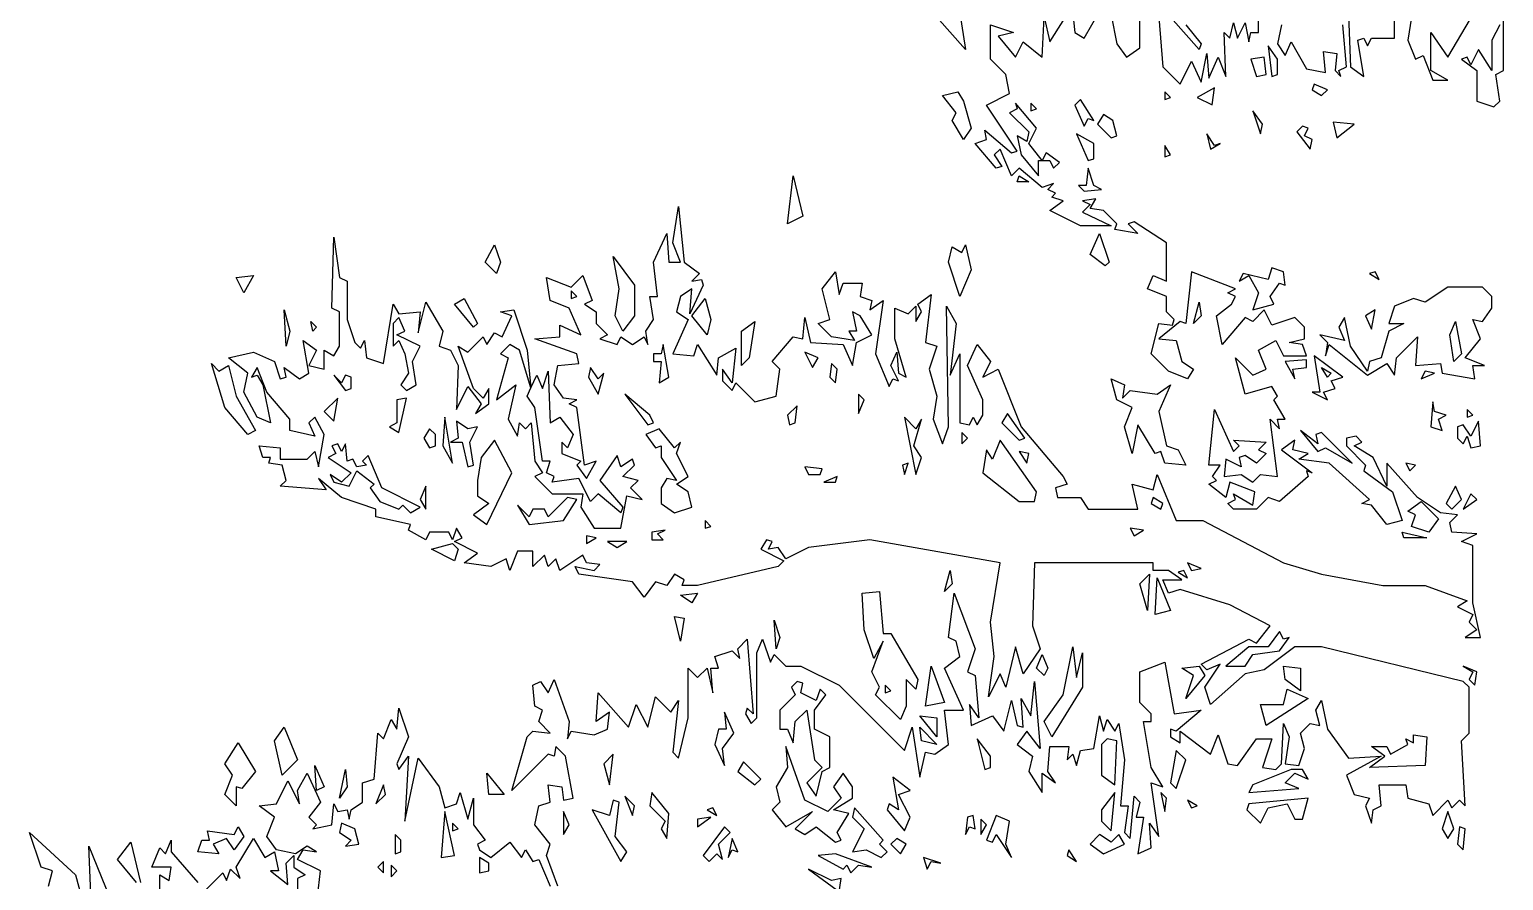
# Model space of a CAD drawing. Header units: millimetres. Extents: x -1861 to 1853, y -2 to 9002.
# Drawn here: x -1742 to -47, y 4687 to 5666 of the extents above; entities that cross this region are included whole.
import ezdxf

# ---------------------------------------------------------------- set-up
doc = ezdxf.new("R2010")
doc.units = ezdxf.units.MM
doc.layers.add('ALMOND-DRAW-PROFILE', color=7, linetype='Continuous', lineweight=25)

msp = doc.modelspace()

# ---------------------------------------------------------------- linework, layer by layer
at = {"layer": 'ALMOND-DRAW-PROFILE'}
for points in [[(-50.9, 5671.2), (-59.8, 5653.6), (-59.8, 5618.4), (-75.2, 5642.6), (-84, 5625), (-88.4, 5633.8), (-95, 5631.6), (-77.4, 5618.4), (-77.4, 5583.2), (-57.6, 5576.6), (-50.9, 5583.2), (-55.4, 5614), (-46.5, 5618.4), (-46.5, 5768.1)], [(-546.3, 5726.3), (-539.7, 5662.4), (-528.7, 5655.8), (-511.1, 5686.6)], [(-1134.1, 4680.5), (-1147.3, 4715.8), (-1142.9, 4729), (-1160.5, 4751), (-1156.1, 4773), (-1142.9, 4777.4), (-1145.1, 4797.2), (-1129.7, 4795), (-1127.5, 4779.6), (-1116.5, 4781.8), (-1125.3, 4830.2), (-1136.3, 4841.2), (-1138.5, 4830.2), (-1145.1, 4832.4), (-1187, 4790.6), (-1169.3, 4852.3), (-1162.7, 4858.9), (-1142.9, 4856.7), (-1156.1, 4869.9), (-1151.7, 4883.1), (-1160.5, 4887.5), (-1162.7, 4911.7), (-1153.9, 4916.1), (-1145.1, 4902.9), (-1138.5, 4918.3), (-1120.9, 4869.9), (-1123.1, 4850), (-1118.7, 4858.9), (-1092.3, 4854.5), (-1076.9, 4861.1), (-1074.7, 4880.9), (-1090.1, 4869.9), (-1087.9, 4902.9), (-1052.7, 4863.3), (-1043.9, 4889.7), (-1030.6, 4863.3), (-1021.8, 4898.5), (-1004.2, 4880.9), (-995.4, 4894.1), (-1002, 4834.6), (-995.4, 4828), (-984.4, 4874.3), (-984.4, 4931.5), (-973.4, 4920.5), (-962.4, 4931.5), (-955.8, 4902.9), (-958, 4931.5), (-949.2, 4931.5), (-953.6, 4944.7), (-933.8, 4951.3), (-925, 4942.5), (-927.2, 4953.5), (-916.2, 4964.5), (-909.6, 4878.7), (-916.2, 4885.3), (-918.4, 4878.7), (-911.8, 4867.7), (-905.2, 4874.3), (-905.2, 4949.1), (-898.6, 4964.5), (-889.7, 4938.1), (-885.3, 4946.9), (-872.1, 4933.7), (-854.5, 4933.7), (-810.5, 4911.7), (-735.6, 4836.8), (-726.8, 4863.3), (-718, 4806), (-711.4, 4834.6), (-700.4, 4832.4), (-685, 4843.4), (-689.4, 4883.1), (-667.4, 4883.1), (-689.4, 4931.5), (-671.8, 4944.7), (-676.2, 4962.3), (-685, 4966.7), (-678.4, 5017.4), (-654.2, 4953.5), (-663, 4927.1), (-654.2, 4922.7), (-649.8, 4874.3), (-660.8, 4889.7), (-658.6, 4865.5), (-634.4, 4876.5), (-621.2, 4858.9), (-612.3, 4894.1), (-605.7, 4865.5), (-599.1, 4863.3), (-601.3, 4896.3), (-590.3, 4876.5), (-585.9, 4916.1), (-579.3, 4839), (-594.7, 4858.9), (-605.7, 4843.4), (-588.1, 4830.2), (-592.5, 4812.6), (-577.1, 4788.4), (-577.1, 4810.4), (-561.7, 4799.4), (-570.5, 4812.6), (-568.3, 4841.2), (-546.3, 4841.2), (-548.5, 4825.8), (-541.9, 4832.4), (-537.5, 4819.2), (-533.1, 4836.8), (-517.7, 4839), (-511.1, 4876.5), (-506.7, 4858.9), (-502.3, 4872.1), (-493.5, 4858.9), (-489.1, 4867.7), (-482.5, 4825.8), (-486.9, 4773), (-478.1, 4773), (-482.5, 4742.2), (-475.9, 4735.6), (-471.4, 4784), (-464.8, 4777.4), (-469.2, 4759.8), (-460.4, 4759.8), (-467, 4718), (-451.6, 4724.6), (-453.8, 4753.2), (-442.8, 4737.8), (-451.6, 4799.4), (-438.4, 4795), (-451.6, 4817), (-460.4, 4869.9), (-451.6, 4869.9), (-451.6, 4878.7), (-464.8, 4891.9), (-464.8, 4927.1), (-436.2, 4938.1), (-425.2, 4878.7), (-394.4, 4883.1), (-423, 4858.9), (-429.6, 4861.1), (-429.6, 4852.3), (-418.6, 4845.6), (-418.6, 4858.9), (-383.4, 4832.4), (-374.6, 4854.5), (-363.6, 4821.4), (-352.6, 4819.2), (-330.5, 4850), (-312.9, 4850), (-323.9, 4817), (-308.5, 4814.8), (-301.9, 4821.4), (-299.7, 4867.7), (-293.1, 4852.3), (-297.5, 4821.4), (-282.1, 4819.2), (-275.5, 4839), (-279.9, 4856.7), (-268.9, 4867.7), (-257.9, 4865.5), (-262.3, 4883.1), (-255.7, 4894.1), (-249.1, 4861.1), (-224.9, 4828), (-187.4, 4830.2), (-227.1, 4808.2), (-218.3, 4786.2), (-200.7, 4781.8), (-205.1, 4773), (-198.5, 4753.2), (-196.3, 4768.6), (-187.4, 4773), (-189.6, 4797.2), (-158.8, 4797.2), (-156.6, 4781.8), (-132.4, 4775.2), (-128, 4762), (-110.4, 4779.6), (-106, 4770.8), (-97.2, 4779.6), (-90.6, 4773), (-95, 4847.8), (-86.2, 4856.7), (-86.2, 4909.5), (-92.8, 4916.1), (-255.7, 4955.7), (-286.5, 4955.7), (-321.7, 4929.3), (-343.8, 4924.9), (-383.4, 4889.7), (-390, 4909.5), (-372.4, 4935.9), (-387.8, 4929.3), (-394.4, 4935.9), (-339.4, 4964.5), (-330.5, 4960.1), (-315.1, 4979.9), (-361.4, 5004.2), (-418.6, 5021.8), (-431.8, 5017.4), (-438.4, 5032.8), (-416.4, 5032.8), (-431.8, 5043.8), (-449.4, 5043.8), (-449.4, 5052.6), (-585.9, 5052.6), (-588.1, 4979.9), (-579.3, 4953.5), (-599.1, 4924.9), (-607.9, 4955.7), (-619, 4909.5), (-625.6, 4924.9), (-638.8, 4898.5), (-632.2, 4944.7), (-636.6, 4984.3), (-625.6, 5052.6), (-775.3, 5079), (-845.7, 5070.2), (-872.1, 5057), (-880.9, 5070.2), (-891.9, 5068), (-887.5, 5076.8), (-894.1, 5079), (-900.8, 5068), (-874.3, 5054.8), (-880.9, 5048.2), (-973.4, 5026.2), (-991, 5026.2), (-988.8, 5032.8), (-999.8, 5039.4), (-1008.6, 5026.2), (-1021.8, 5030.6), (-1035, 5013), (-1048.3, 5030.6), (-1109.9, 5039.4), (-1114.3, 5048.2), (-1092.3, 5043.8), (-1085.7, 5050.4), (-1101.1, 5052.6), (-1105.5, 5061.4), (-1131.9, 5043.8), (-1136.3, 5057), (-1145.1, 5048.2), (-1149.5, 5061.4), (-1162.7, 5048.2), (-1162.7, 5065.8), (-1180.4, 5065.8), (-1189.2, 5043.8), (-1193.6, 5057), (-1211.2, 5048.2), (-1242, 5052.6), (-1226.6, 5063.6), (-1253, 5076.8), (-1244.2, 5081.2), (-1250.8, 5092.2), (-1255.2, 5079), (-1259.6, 5087.8), (-1281.6, 5087.8), (-1286, 5079), (-1305.8, 5090), (-1303.6, 5096.6), (-1343.3, 5105.4), (-1343.3, 5114.2), (-1382.9, 5127.4), (-1409.3, 5149.5), (-1400.5, 5136.3), (-1453.3, 5140.7), (-1446.7, 5147.3), (-1451.1, 5164.9), (-1466.6, 5167.1), (-1464.4, 5173.7), (-1473.2, 5173.7), (-1477.6, 5186.9), (-1453.3, 5184.7), (-1453.3, 5171.5), (-1422.5, 5171.5), (-1413.7, 5180.3), (-1409.3, 5162.7), (-1402.7, 5200.1), (-1413.7, 5219.9), (-1420.3, 5213.3), (-1413.7, 5197.9), (-1442.3, 5204.5), (-1442.3, 5217.7), (-1468.8, 5248.5), (-1479.8, 5277.2), (-1486.4, 5266.1), (-1479.8, 5268.3), (-1473.2, 5257.3), (-1464.4, 5213.3), (-1479.8, 5219.9), (-1495.2, 5248.5), (-1490.8, 5270.5), (-1512.8, 5288.2), (-1484.2, 5294.8), (-1460, 5283.8), (-1453.3, 5263.9), (-1446.7, 5266.1), (-1448.9, 5277.2), (-1431.3, 5263.9), (-1420.3, 5270.5), (-1426.9, 5308), (-1411.5, 5297), (-1420.3, 5279.4), (-1402.7, 5275), (-1402.7, 5297), (-1391.7, 5290.4), (-1385.1, 5301.4), (-1385.1, 5341), (-1393.9, 5345.4), (-1391.7, 5426.9), (-1385.1, 5380.6), (-1376.3, 5376.2), (-1376.3, 5332.2), (-1367.5, 5305.8), (-1360.9, 5299.2), (-1356.5, 5308), (-1354.3, 5288.2), (-1334.5, 5281.6), (-1323.5, 5349.8), (-1316.8, 5338.8), (-1292.6, 5341), (-1294.8, 5316.8), (-1286, 5352), (-1266.2, 5319), (-1270.6, 5301.4), (-1257.4, 5297), (-1248.6, 5279.4), (-1250.8, 5228.7), (-1237.6, 5255.1), (-1222.2, 5235.3), (-1228.8, 5224.3), (-1213.4, 5235.3), (-1213.4, 5252.9), (-1220, 5241.9), (-1231, 5252.9), (-1248.6, 5301.4), (-1237.6, 5294.8), (-1220, 5312.4), (-1215.6, 5303.6), (-1206.8, 5316.8), (-1198, 5312.4), (-1187, 5336.6), (-1200.2, 5341), (-1184.8, 5343.2), (-1169.3, 5297), (-1165, 5253.7), (-1158.3, 5268.3), (-1151.7, 5252.9), (-1145.1, 5272.7), (-1142.9, 5213.3), (-1131.9, 5219.9), (-1116.5, 5200.1), (-1123.1, 5184.7), (-1129.7, 5191.3), (-1129.7, 5178.1), (-1107.7, 5169.3), (-1112.1, 5164.9), (-1101.1, 5149.5), (-1090.1, 5169.3), (-1103.3, 5164.9), (-1112.1, 5230.9), (-1120.9, 5235.3), (-1112.1, 5239.7), (-1127.5, 5241.9), (-1138.5, 5257.3), (-1134.1, 5279.4), (-1109.9, 5281.6), (-1112.1, 5292.6), (-1160.5, 5310.2), (-1131.9, 5312.4), (-1131.9, 5325.6), (-1107.7, 5314.6), (-1120.9, 5345.4), (-1142.9, 5354.2), (-1147.3, 5380.6), (-1118.7, 5369.6), (-1105.5, 5382.8), (-1094.5, 5354.2), (-1103.3, 5349.8), (-1090.1, 5341), (-1090.1, 5327.8), (-1076.9, 5314.6), (-1085.7, 5310.2), (-1065.9, 5303.6), (-1061.5, 5312.4), (-1048.3, 5303.6), (-1035, 5312.4), (-1030.6, 5303.6), (-1032.8, 5319), (-1024, 5332.2), (-1028.4, 5358.6), (-1019.6, 5358.6), (-1024, 5398.2), (-1008.6, 5431.3), (-1006.4, 5398.2), (-993.2, 5398.2), (-1002, 5420.3), (-995.4, 5462.1), (-988.8, 5398.2), (-971.2, 5385), (-980, 5376.2), (-969, 5378.4), (-966.8, 5371.8), (-982.2, 5338.8), (-980, 5367.4), (-993.2, 5358.6), (-997.6, 5341), (-984.4, 5332.2), (-1002, 5292.6), (-977.8, 5290.4), (-973.4, 5303.6), (-951.4, 5268.3), (-949.2, 5288.2), (-929.4, 5299.2), (-933.8, 5259.5), (-944.8, 5275), (-944.8, 5261.7), (-933.8, 5250.7), (-929.4, 5259.5), (-907.4, 5237.5), (-883.1, 5244.1), (-878.7, 5275), (-887.5, 5283.8), (-863.3, 5312.4), (-852.3, 5310.2), (-850.1, 5334.4), (-843.5, 5305.8), (-806.1, 5303.6), (-795.1, 5279.4), (-790.7, 5305.8), (-773.1, 5314.6), (-786.3, 5336.6), (-795.1, 5341), (-790.7, 5319), (-799.5, 5319), (-792.9, 5308), (-819.3, 5312.4), (-834.7, 5327.8), (-821.5, 5332.2), (-830.3, 5367.4), (-814.9, 5387.2), (-810.5, 5360.8), (-806.1, 5374), (-784.1, 5374), (-786.3, 5358.6), (-773.1, 5354.2), (-775.3, 5343.2), (-759.9, 5354.2), (-768.7, 5292.6), (-753.2, 5255.1), (-748.8, 5263.9), (-742.2, 5261.7), (-751, 5279.4), (-744.4, 5294.8), (-742.2, 5270.5), (-733.4, 5266.1), (-746.6, 5310.2), (-746.6, 5345.4), (-731.2, 5338.8), (-722.4, 5347.6), (-722.4, 5330), (-715.8, 5341), (-720.2, 5349.8), (-704.8, 5360.8), (-711.4, 5305.8), (-698.2, 5301.4), (-707, 5275), (-698.2, 5244.1), (-702.6, 5217.7), (-691.6, 5189.1), (-685, 5208.9), (-687.2, 5347.6), (-676.2, 5327.8), (-682.8, 5268.3), (-671.8, 5292.6), (-671.8, 5213.3), (-660.8, 5211.1), (-656.4, 5219.9), (-652, 5211.1), (-645.4, 5222.1), (-645.4, 5239.7), (-663, 5279.4), (-652, 5303.6), (-636.6, 5283.8), (-645.4, 5266.1), (-627.8, 5275), (-601.3, 5208.9), (-552.9, 5151.7), (-548.5, 5142.9), (-561.7, 5138.5), (-559.5, 5127.4), (-533.1, 5127.4), (-524.3, 5114.2), (-467, 5114.2), (-473.6, 5142.9), (-449.4, 5136.3), (-445, 5153.9), (-423, 5101), (-392.2, 5101), (-299.7, 5052.6), (-255.7, 5039.4), (-185.2, 5026.2), (-136.8, 5026.2), (-88.4, 5008.6), (-99.4, 5002), (-81.8, 4993.2), (-86.2, 4984.3), (-77.4, 4975.5), (-90.6, 4966.7), (-73, 4966.7), (-81.8, 5006.4), (-81.8, 5072.4), (-95, 5076.8), (-77.4, 5085.6), (-106, 5087.8), (-108.2, 5098.8), (-99.4, 5107.6), (-119.2, 5109.8), (-145.6, 5127.4), (-180.8, 5167.1), (-180.8, 5140.7), (-196.3, 5173.7), (-218.3, 5186.9), (-209.5, 5191.3), (-216.1, 5197.9), (-227.1, 5195.7), (-227.1, 5186.9), (-205.1, 5164.9), (-207.3, 5158.3), (-174.2, 5134.1), (-163.2, 5101), (-180.8, 5096.6), (-198.5, 5118.6), (-209.5, 5120.8), (-200.7, 5125.2), (-246.9, 5167.1), (-282.1, 5171.5), (-271.1, 5178.1), (-288.7, 5182.5), (-286.5, 5193.5), (-301.9, 5182.5), (-266.7, 5156.1), (-273.3, 5158.3), (-271.1, 5151.7), (-304.1, 5123), (-317.3, 5127.4), (-330.5, 5114.2), (-357, 5114.2), (-363.6, 5120.8), (-354.8, 5125.2), (-357, 5131.8), (-335, 5118.6), (-332.7, 5134.1), (-361.4, 5145.1), (-365.8, 5127.4), (-385.6, 5142.9), (-376.8, 5147.3), (-381.2, 5151.7), (-372.4, 5164.9), (-385.6, 5164.9), (-379, 5228.7), (-357, 5180.3), (-350.4, 5186.9), (-357, 5193.5), (-319.5, 5191.3), (-328.3, 5182.5), (-319.5, 5178.1), (-330.5, 5167.1), (-343.8, 5175.9), (-350.4, 5173.7), (-348.2, 5162.7), (-365.8, 5171.5), (-368, 5151.7), (-348.2, 5153.9), (-335, 5145.1), (-326.1, 5153.9), (-306.3, 5151.7), (-315.1, 5217.7), (-304.1, 5206.7), (-306.3, 5217.7), (-297.5, 5217.7), (-310.7, 5239.7), (-306.3, 5244.1), (-312.9, 5255.1), (-343.8, 5246.3), (-354.8, 5288.2), (-335, 5268.3), (-319.5, 5275), (-328.3, 5297), (-308.5, 5308), (-299.7, 5290.4), (-273.3, 5290.4), (-277.7, 5303.6), (-293.1, 5305.8), (-275.5, 5310.2), (-275.5, 5323.4), (-286.5, 5334.4), (-312.9, 5325.6), (-321.7, 5343.2), (-335, 5330), (-343.8, 5334.4), (-370.2, 5303.6), (-376.8, 5336.6), (-359.2, 5349.8), (-354.8, 5358.6), (-363.6, 5363), (-354.8, 5367.4), (-405.4, 5387.2), (-412, 5327.8), (-418.6, 5330), (-442.8, 5310.2), (-423, 5308), (-416.4, 5283.8), (-403.2, 5275), (-409.8, 5263.9), (-431.8, 5272.7), (-451.6, 5292.6), (-442.8, 5327.8), (-427.4, 5325.6), (-425.2, 5332.2), (-434, 5341), (-434, 5358.6), (-456, 5367.4), (-449.4, 5382.8), (-434, 5376.2), (-434, 5420.3), (-471.4, 5444.5), (-478.1, 5442.3), (-467, 5431.3), (-493.5, 5435.7), (-491.3, 5442.3), (-506.7, 5457.7), (-522.1, 5459.9), (-515.5, 5470.9), (-530.9, 5468.7), (-522.1, 5464.3), (-530.9, 5455.5), (-497.9, 5440.1), (-533.1, 5440.1), (-568.3, 5457.7), (-552.9, 5468.7), (-566.1, 5473.1), (-561.7, 5477.5), (-570.5, 5481.9), (-563.9, 5488.5), (-577.1, 5484.1), (-603.5, 5506.1), (-612.3, 5497.3), (-625.6, 5528.1), (-632.2, 5521.5), (-623.4, 5508.3), (-630, 5506.1), (-654.2, 5534.7), (-641, 5539.1), (-643.2, 5550.1), (-612.3, 5523.7), (-605.7, 5525.9), (-641, 5578.8), (-614.5, 5592), (-619, 5614), (-636.6, 5631.6), (-636.6, 5671.2), (-610.1, 5662.4), (-627.8, 5658), (-607.9, 5633.8), (-599.1, 5651.4), (-577.1, 5633.8), (-574.9, 5680), (-568.3, 5651.4), (-552.9, 5675.6)], [(-671.8, 5684.4), (-665.2, 5642.6), (-698.2, 5680)], [(-497.9, 5682.2), (-491.3, 5649.2), (-480.3, 5633.8), (-464.8, 5644.8), (-464.8, 5675.6)], [(-442.8, 5680), (-438.4, 5622.8), (-418.6, 5603), (-405.4, 5629.4), (-394.4, 5605.2), (-387.8, 5638.2), (-385.6, 5609.6), (-374.6, 5633.8), (-365.8, 5611.8), (-368, 5662.4), (-361.4, 5655.8), (-357, 5673.4), (-352.6, 5655.8), (-343.8, 5673.4), (-339.4, 5651.4), (-337.2, 5662.4), (-328.3, 5662.4), (-328.3, 5684.4)], [(-412, 5671.2), (-394.4, 5649.2), (-396.6, 5642.6), (-429.6, 5680)], [(-224.9, 5682.2), (-222.7, 5622.8), (-207.3, 5611.8), (-213.9, 5653.6), (-207.3, 5655.8), (-202.9, 5647), (-198.5, 5655.8), (-172, 5655.8), (-172, 5695.5)], [(-152.2, 5680), (-156.6, 5653.6), (-147.8, 5631.6), (-139, 5636), (-128, 5607.4), (-110.4, 5607.4), (-130.2, 5618.4), (-130.2, 5662.4), (-110.4, 5633.8), (-79.6, 5686.6)], [(-301.9, 5671.2), (-306.3, 5649.2), (-297.5, 5636), (-290.9, 5651.4), (-273.3, 5620.6), (-251.3, 5616.2), (-253.5, 5640.4), (-238.1, 5638.2), (-240.3, 5618.4), (-233.7, 5611.8), (-235.9, 5618.4), (-227.1, 5622.8), (-231.5, 5671.2)], [(-1411.5, 4658.5), (-1407.1, 4698.1), (-1433.5, 4711.4), (-1426.9, 4722.4), (-1411.5, 4720.2), (-1422.5, 4726.8), (-1435.7, 4718), (-1457.7, 4722.4), (-1468.8, 4737.8), (-1460, 4759.8), (-1477.6, 4773), (-1457.7, 4775.2), (-1444.5, 4801.6), (-1431.3, 4775.2), (-1433.5, 4790.6), (-1422.5, 4810.4), (-1407.1, 4777.4), (-1420.3, 4759.8), (-1411.5, 4751), (-1415.9, 4746.6), (-1393.9, 4751), (-1391.7, 4775.2), (-1387.3, 4766.4), (-1376.3, 4768.6), (-1374.1, 4757.6), (-1371.9, 4768.6), (-1358.7, 4777.4), (-1358.7, 4799.4), (-1345.5, 4803.8), (-1341.1, 4856.7), (-1334.5, 4850), (-1325.7, 4872.1), (-1319.1, 4861.1), (-1316.8, 4885.3), (-1305.8, 4852.3), (-1319.1, 4821.4), (-1316.8, 4814.8), (-1305.8, 4830.2), (-1310.2, 4755.4), (-1294.8, 4828), (-1270.6, 4795), (-1264, 4770.8), (-1250.8, 4775.2), (-1246.4, 4788.4), (-1237.6, 4757.6), (-1231, 4781.8), (-1231, 4751), (-1217.8, 4733.4), (-1226.6, 4729), (-1224.4, 4722.4), (-1211.2, 4713.6), (-1189.2, 4731.2), (-1175.9, 4713.6), (-1171.5, 4722.4), (-1162.7, 4709.1), (-1156.1, 4711.4), (-1142.9, 4680.5)], [(-1719.7, 4680.5), (-1715.3, 4698.1), (-1728.5, 4702.5), (-1741.8, 4742.2), (-1688.9, 4693.7), (-1682.3, 4669.5)], [(-1618.5, 4684.9), (-1640.5, 4711.4), (-1625.1, 4731.2), (-1614.1, 4684.9)], [(-1592, 4676.1), (-1592, 4693.7), (-1581, 4687.1), (-1578.8, 4702.5), (-1600.9, 4702.5), (-1592, 4724.6), (-1585.4, 4718), (-1578.8, 4733.4), (-1578.8, 4720.2), (-1548, 4684.9)], [(-1539.2, 4676.1), (-1519.4, 4695.9), (-1515, 4687.1), (-1510.6, 4700.3), (-1499.6, 4689.3), (-1504, 4702.5), (-1484.2, 4735.6), (-1471, 4713.6), (-1460, 4720.2), (-1455.5, 4698.1), (-1464.4, 4698.1), (-1444.5, 4682.7), (-1446.7, 4706.9), (-1437.9, 4715.8), (-1437.9, 4702.5), (-1424.7, 4693.7), (-1433.5, 4689.3), (-1433.5, 4671.7)], [(-1671.3, 4671.7), (-1673.5, 4726.8), (-1649.3, 4667.3)]]:
    msp.add_lwpolyline(points, dxfattribs=at)
for points in [[(-312.9, 5611.8), (-306.3, 5614), (-306.3, 5631.6), (-317.3, 5647)], [(-330.5, 5611.8), (-319.5, 5614), (-321.7, 5633.8), (-337.2, 5631.6)], [(-667.4, 5539.1), (-680.6, 5561.2), (-676.2, 5570), (-691.6, 5589.8), (-674, 5594.2), (-667.4, 5583.2), (-658.6, 5552.3)], [(-436.2, 5585.4), (-429.6, 5587.6), (-436.2, 5594.2)], [(-381.8, 5579.1), (-379, 5598.6), (-398.8, 5587.6)], [(-255.7, 5589.8), (-249.1, 5596.4), (-264.5, 5603), (-266.7, 5596.4)], [(-581.5, 5497.3), (-581.5, 5514.9), (-577.1, 5514.9), (-592.5, 5534.7), (-583.7, 5552.3), (-607.9, 5581), (-605.7, 5574.4), (-614.5, 5570), (-592.5, 5547.9), (-594.7, 5536.9), (-605.7, 5543.5), (-601.3, 5521.5)], [(-590.3, 5572.2), (-583.7, 5574.4), (-590.3, 5581)], [(-528.7, 5554.5), (-524.3, 5563.4), (-517.7, 5561.2), (-533.1, 5585.4), (-539.7, 5578.8)], [(-497.9, 5541.3), (-491.3, 5543.5), (-495.7, 5561.2), (-506.7, 5567.8), (-513.3, 5556.8)], [(-326.1, 5545.7), (-323.9, 5556.8), (-335, 5572.2)], [(-524.3, 5514.9), (-517.7, 5517.1), (-517.7, 5534.7), (-537.5, 5545.7)], [(-383.4, 5528.1), (-372.4, 5534.7), (-379, 5532.5), (-387.8, 5545.7)], [(-268.9, 5528.1), (-266.7, 5539.1), (-275.5, 5543.5), (-271.1, 5552.3), (-277.7, 5554.5), (-284.3, 5547.9)], [(-238.1, 5541.3), (-218.3, 5556.8), (-242.5, 5559)], [(-436.2, 5519.3), (-429.6, 5521.5), (-436.2, 5532.5)], [(-577.1, 5514.9), (-568.3, 5514.9), (-563.9, 5506.1), (-557.3, 5512.7), (-572.7, 5523.7)], [(-869.9, 5442.3), (-863.3, 5497.3), (-852.3, 5451.1)], [(-605.7, 5490.7), (-603.5, 5497.3), (-592.5, 5490.7)], [(-528.7, 5479.7), (-508.9, 5481.9), (-517.7, 5486.3), (-524.3, 5506.1), (-526.5, 5486.3), (-535.3, 5486.3)], [(-504.5, 5393.8), (-522.1, 5407), (-511.1, 5431.3), (-500.1, 5398.2)], [(-1204.6, 5385), (-1217.8, 5398.2), (-1206.8, 5418.1), (-1200.2, 5398.2)], [(-671.8, 5358.6), (-685, 5398.2), (-680.6, 5415.9), (-669.6, 5409.2), (-665.2, 5418.1), (-658.6, 5389.4)], [(-1059.3, 5319), (-1068.1, 5336.6), (-1063.7, 5367.4), (-1070.3, 5404.8), (-1046.1, 5371.8), (-1046.1, 5336.6)], [(-335, 5343.2), (-310.7, 5349.8), (-315.1, 5358.6), (-304.1, 5374), (-297.5, 5371.8), (-299.7, 5387.2), (-312.9, 5391.6), (-317.3, 5378.4), (-346, 5385), (-350.4, 5376.2), (-339.4, 5382.8), (-328.3, 5363)], [(-1495.2, 5363), (-1504, 5380.6), (-1484.2, 5382.8)], [(-189.6, 5378.4), (-194.1, 5387.2), (-200.7, 5385)], [(-1118.7, 5356.4), (-1112.1, 5358.6), (-1118.7, 5365.2)], [(-117, 5270.5), (-79.6, 5263.9), (-81.8, 5279.4), (-68.6, 5279.4), (-90.6, 5288.2), (-73, 5310.2), (-81.8, 5332.2), (-70.8, 5330), (-59.8, 5345.4), (-59.8, 5358.6), (-70.8, 5369.6), (-110.4, 5369.6), (-136.8, 5352), (-150, 5356.4), (-172, 5347.6), (-178.6, 5327.8), (-161, 5327.8), (-178.6, 5319), (-187.4, 5288.2), (-200.7, 5283.8), (-202.9, 5272.7), (-222.7, 5301.4), (-229.3, 5334.4), (-235.9, 5323.4), (-229.3, 5308), (-257.9, 5314.6), (-249.1, 5305.8), (-251.3, 5290.4), (-246.9, 5303.6), (-202.9, 5268.3), (-180.8, 5281.6), (-172, 5268.3), (-169.8, 5288.2), (-145.6, 5312.4), (-147.8, 5279.4), (-119.2, 5281.6)], [(-1446.7, 5301.4), (-1448.9, 5343.2), (-1442.3, 5319)], [(-1231, 5323.4), (-1253, 5349.8), (-1242, 5356.4), (-1226.6, 5327.8)], [(-962.4, 5314.6), (-980, 5336.6), (-964.6, 5356.4), (-958, 5332.2)], [(-403.2, 5327.8), (-396.6, 5352), (-394.4, 5336.6)], [(-198.5, 5321.2), (-194.1, 5343.2), (-205.1, 5336.6)], [(-1415.9, 5319), (-1418.1, 5330), (-1411.5, 5323.4)], [(-1308, 5250.7), (-1297, 5257.3), (-1301.4, 5283.8), (-1292.6, 5301.4), (-1319.1, 5314.6), (-1310.2, 5319), (-1316.8, 5334.4), (-1323.5, 5327.8), (-1323.5, 5301.4), (-1316.8, 5308), (-1310.2, 5292.6), (-1305.8, 5270.5), (-1314.6, 5257.3)], [(-922.8, 5279.4), (-922.8, 5319), (-907.4, 5330), (-914, 5288.2)], [(-103.8, 5283.8), (-108.2, 5314.6), (-101.6, 5330), (-95, 5292.6)], [(-1165.1, 5253.5), (-1178.2, 5297), (-1189.2, 5303.6), (-1200.2, 5292.6), (-1191.4, 5288.2), (-1204.6, 5239.7), (-1182.6, 5257.3), (-1191.4, 5217.7), (-1180.4, 5197.9), (-1178.2, 5213.3), (-1171.5, 5206.7), (-1164.9, 5213.3), (-1160.5, 5169.3), (-1151.7, 5156.1), (-1160.5, 5151.7), (-1140.7, 5131.8), (-1105.5, 5131.8), (-1107.7, 5116.4), (-1092.3, 5092.2), (-1061.5, 5092.2), (-1054.9, 5129.6), (-1037.3, 5125.2), (-1050.5, 5138.5), (-1041.7, 5147.3), (-1059.3, 5151.7), (-1046.1, 5164.9), (-1048.3, 5171.5), (-1061.5, 5162.7), (-1065.9, 5175.9), (-1085.7, 5147.3), (-1059.3, 5116.4), (-1061.5, 5109.8), (-1087.9, 5131.8), (-1096.7, 5123), (-1109.9, 5149.5), (-1140.7, 5145.1), (-1138.5, 5151.7), (-1147.3, 5156.1), (-1142.9, 5169.3), (-1151.7, 5169.3), (-1160.5, 5230.9), (-1169.3, 5244.1)], [(-1017.4, 5259.5), (-1006.4, 5266.1), (-1013, 5303.6), (-1015.2, 5292.6), (-1024, 5292.6), (-1024, 5283.8), (-1015.2, 5283.8)], [(-841.3, 5277.2), (-834.7, 5288.2), (-850.1, 5294.8)], [(-266.7, 5248.5), (-249.1, 5239.7), (-253.5, 5248.5), (-240.3, 5252.9), (-244.7, 5261.7), (-231.5, 5266.1), (-264.5, 5290.4), (-257.9, 5248.5)], [(-1490.8, 5200.1), (-1517.2, 5230.9), (-1532.6, 5281.6), (-1523.8, 5272.7), (-1512.8, 5279.4), (-1504, 5244.1), (-1482, 5204.5)], [(-1087.9, 5246.3), (-1081.3, 5270.5), (-1087.9, 5263.9), (-1096.7, 5277.2), (-1098.9, 5266.1)], [(-814.9, 5259.5), (-812.7, 5275), (-819.3, 5281.6), (-821.5, 5266.1)], [(-286.5, 5263.9), (-288.7, 5275), (-273.3, 5277.2), (-273.3, 5286), (-297.5, 5283.8)], [(-249.1, 5266.1), (-255.7, 5277.2), (-244.7, 5270.5)], [(-141.2, 5263.9), (-125.8, 5270.5), (-136.8, 5272.7)], [(-1378.5, 5250.7), (-1371.9, 5252.9), (-1371.9, 5266.1), (-1378.5, 5268.3), (-1382.9, 5259.5), (-1391.7, 5268.3)], [(-412, 5164.9), (-436.2, 5167.1), (-440.6, 5180.3), (-447.2, 5178.1), (-467, 5211.1), (-473.6, 5178.1), (-482.5, 5208.9), (-473.6, 5230.9), (-491.3, 5239.7), (-497.9, 5263.9), (-482.5, 5257.3), (-484.7, 5241.9), (-475.9, 5250.7), (-445, 5246.3), (-429.6, 5257.3), (-442.8, 5226.5), (-434, 5186.9), (-420.8, 5182.5)], [(-1391.7, 5215.5), (-1387.3, 5241.9), (-1402.7, 5226.5)], [(-1316.8, 5202.3), (-1308, 5241.9), (-1319.1, 5239.7), (-1319.1, 5213.3), (-1327.9, 5208.9)], [(-1030.6, 5211.1), (-1024, 5213.3), (-1028.4, 5222.1), (-1057.1, 5246.3)], [(-788.5, 5224.3), (-781.9, 5239.7), (-788.5, 5246.3)], [(-867.7, 5211.1), (-861.1, 5213.3), (-858.9, 5233.1), (-869.9, 5222.1)], [(-603.5, 5193.5), (-596.9, 5195.7), (-616.8, 5224.3), (-623.4, 5213.3)], [(-130.2, 5208.9), (-117, 5204.5), (-121.4, 5217.7), (-112.6, 5222.1), (-125.8, 5226.5), (-128, 5237.5)], [(-88.4, 5219.9), (-81.8, 5222.1), (-88.4, 5228.7)], [(-1281.6, 5184.7), (-1275, 5186.9), (-1275, 5200.1), (-1281.6, 5206.7), (-1288.2, 5195.7)], [(-1255.2, 5167.1), (-1264, 5219.9), (-1266.2, 5186.9)], [(-1237.6, 5162.7), (-1231, 5164.9), (-1235.4, 5191.3), (-1226.6, 5208.9), (-1237.6, 5206.7), (-1250.8, 5215.5), (-1248.6, 5195.7), (-1257.4, 5191.3), (-1244.2, 5191.3)], [(-999.8, 5109.8), (-980, 5116.4), (-984.4, 5134.1), (-997.6, 5142.9), (-984.4, 5151.7), (-997.6, 5178.1), (-993.2, 5191.3), (-999.8, 5184.7), (-1017.4, 5206.7), (-1032.8, 5200.1), (-1021.8, 5184.7), (-1015.2, 5186.9), (-1015.2, 5173.7), (-997.6, 5147.3), (-1008.6, 5149.5), (-1015.2, 5138.5), (-1015.2, 5120.8)], [(-722.4, 5153.9), (-715.8, 5173.7), (-724.6, 5186.9), (-715.8, 5217.7), (-722.4, 5206.7), (-735.6, 5219.9)], [(-220.5, 5167.1), (-255.7, 5202.3), (-262.3, 5200.1), (-260.1, 5189.1), (-279.9, 5204.5), (-260.1, 5180.3), (-251.3, 5184.7)], [(-84, 5184.7), (-73, 5186.9), (-75.2, 5215.5), (-84, 5197.9), (-92.8, 5211.1), (-99.4, 5208.9), (-99.4, 5195.7), (-92.8, 5189.1), (-88.4, 5197.9)], [(-1303.6, 5109.8), (-1292.6, 5116.4), (-1336.7, 5138.5), (-1352.1, 5175.9), (-1358.7, 5169.3), (-1354.3, 5164.9), (-1365.3, 5162.7), (-1369.7, 5171.5), (-1376.3, 5169.3), (-1378.5, 5189.1), (-1382.9, 5180.3), (-1387.3, 5189.1), (-1393.9, 5186.9), (-1389.5, 5178.1), (-1398.3, 5173.7), (-1371.9, 5156.1), (-1382.9, 5145.1), (-1396.1, 5153.9), (-1391.7, 5145.1), (-1374.1, 5140.7), (-1365.3, 5158.3), (-1345.5, 5142.9), (-1349.9, 5138.5), (-1338.9, 5123), (-1316.8, 5114.2), (-1312.4, 5118.6)], [(-1215.6, 5096.6), (-1187, 5156.1), (-1206.8, 5193.5), (-1222.2, 5173.7), (-1226.6, 5147.3), (-1226.6, 5129.6), (-1213.4, 5120.8), (-1231, 5107.6)], [(-669.6, 5189.1), (-663, 5195.7), (-669.6, 5202.3)], [(-603.5, 5123), (-585.9, 5123), (-583.7, 5134.1), (-625.6, 5193.5), (-634.4, 5171.5), (-641, 5182.5), (-645.4, 5156.1)], [(-594.7, 5167.1), (-592.5, 5178.1), (-603.5, 5180.3)], [(-845.7, 5153.9), (-832.5, 5153.9), (-830.3, 5160.5), (-850.1, 5162.7)], [(-735.6, 5153.9), (-731.2, 5167.1), (-737.8, 5164.9)], [(-154.4, 5158.3), (-147.8, 5164.9), (-158.8, 5167.1)], [(-1286, 5114.2), (-1286, 5140.7), (-1292.6, 5125.2)], [(-828.1, 5145.1), (-814.9, 5145.1), (-812.7, 5151.7)], [(-106, 5114.2), (-95, 5125.2), (-101.6, 5140.7), (-112.6, 5120.8)], [(-1167.1, 5096.6), (-1127.5, 5101), (-1112.1, 5125.2), (-1123.1, 5127.4), (-1145.1, 5105.4), (-1149.5, 5114.2), (-1162.7, 5114.2), (-1167.1, 5105.4), (-1180.4, 5118.6)], [(-440.6, 5114.2), (-438.4, 5120.8), (-449.4, 5127.4), (-451.6, 5120.8)], [(-132.4, 5087.8), (-152.2, 5094.4), (-147.8, 5107.6), (-156.6, 5112), (-141.2, 5123), (-121.4, 5103.2)], [(-92.8, 5114.2), (-77.4, 5125.2), (-84, 5131.8)], [(-1026.2, 5079), (-1013, 5079), (-1019.6, 5085.6), (-1010.8, 5090), (-1026.2, 5087.8)], [(-964.6, 5092.2), (-958, 5094.4), (-964.6, 5101)], [(-471.4, 5083.4), (-460.4, 5090), (-475.9, 5092.2)], [(-161, 5081.2), (-163.2, 5087.8), (-134.6, 5081.2)], [(-1253, 5054.8), (-1279.4, 5068), (-1255.2, 5074.6), (-1248.6, 5068)], [(-1101.1, 5074.6), (-1090.1, 5081.2), (-1101.1, 5083.4)], [(-1065.9, 5070.2), (-1054.9, 5076.8), (-1076.9, 5076.8)], [(-405.4, 5043.8), (-394.4, 5046), (-409.8, 5052.6)], [(-689.4, 5019.6), (-682.8, 5043.8), (-680.6, 5028.4)], [(-456, 4997.6), (-464.8, 5028.4), (-453.8, 5039.4)], [(-447.2, 4993.2), (-445, 5035), (-429.6, 4997.6)], [(-409.8, 5035), (-414.2, 5043.8), (-420.8, 5041.6)], [(-733.4, 4887.5), (-740, 4872.1), (-768.7, 4900.7), (-764.3, 4909.5), (-773.1, 4927.1), (-759.9, 4962.3), (-770.9, 4942.5), (-781.9, 4975.5), (-784.1, 5017.4), (-764.3, 5019.6), (-759.9, 4971.1), (-751, 4971.1), (-720.2, 4918.3), (-722.4, 4907.3), (-733.4, 4918.3)], [(-980, 5006.4), (-993.2, 5015.2), (-973.4, 5017.4)], [(-993.2, 4962.3), (-999.8, 4990.9), (-988.8, 4988.7)], [(-883.1, 4953.5), (-885.3, 4986.5), (-878.7, 4966.7)], [(-365.8, 4933.7), (-343.8, 4933.7), (-335, 4946.9), (-304.1, 4951.3), (-293.1, 4966.7), (-299.7, 4964.5), (-304.1, 4973.3), (-317.3, 4955.7), (-339.4, 4955.7)], [(-566.1, 4852.3), (-574.9, 4869.9), (-552.9, 4900.7), (-541.9, 4955.7), (-537.5, 4920.5), (-530.9, 4949.1), (-530.9, 4909.5)], [(-711.4, 4887.5), (-704.8, 4933.7), (-689.4, 4891.9)], [(-574.9, 4922.7), (-583.7, 4931.5), (-577.1, 4946.9), (-570.5, 4931.5)], [(-412, 4896.3), (-403.2, 4922.7), (-416.4, 4931.5), (-396.6, 4933.7), (-390, 4922.7)], [(-279.9, 4905.1), (-297.5, 4918.3), (-299.7, 4933.7), (-279.9, 4931.5)], [(-79.6, 4911.7), (-77.4, 4927.1), (-92.8, 4933.7), (-81.8, 4927.1), (-86.2, 4918.3)], [(-836.9, 4784), (-830.3, 4812.6), (-821.5, 4817), (-821.5, 4852.3), (-839.1, 4861.1), (-839.1, 4883.1), (-825.9, 4900.7), (-832.5, 4907.3), (-836.9, 4894.1), (-854.5, 4902.9), (-852.3, 4913.9), (-858.9, 4916.1), (-865.5, 4909.5), (-861.1, 4900.7), (-878.7, 4883.1), (-878.7, 4861.1), (-869.9, 4861.1), (-863.3, 4845.6), (-861.1, 4869.9), (-847.9, 4883.1), (-839.1, 4825.8), (-830.3, 4817), (-847.9, 4799.4)], [(-757.7, 4902.9), (-751, 4905.1), (-757.7, 4911.7)], [(-319.5, 4865.5), (-326.1, 4889.7), (-299.7, 4889.7), (-295.3, 4907.3), (-271.1, 4896.3)], [(-942.6, 4819.2), (-944.8, 4839), (-931.6, 4856.7), (-942.6, 4880.9), (-940.4, 4861.1), (-949.2, 4861.1), (-953.6, 4843.4)], [(-698.2, 4852.3), (-718, 4876.5), (-698.2, 4874.3)], [(-1451.1, 4808.2), (-1460, 4847.8), (-1448.9, 4863.3), (-1433.5, 4825.8)], [(-698.2, 4843.4), (-715.8, 4847.8), (-718, 4863.3)], [(-643.2, 4814.8), (-636.6, 4817), (-636.6, 4830.2), (-652, 4850)], [(-493.5, 4797.2), (-491.3, 4847.8), (-502.3, 4850), (-508.9, 4843.4), (-508.9, 4808.2)], [(-200.7, 4817), (-183, 4830.2), (-198.5, 4841.2), (-180.8, 4841.2), (-176.4, 4832.4), (-156.6, 4843.4), (-158.8, 4850), (-150, 4845.6), (-150, 4854.5), (-134.6, 4852.3), (-136.8, 4819.2)], [(-1504, 4773), (-1517.2, 4786.2), (-1508.4, 4808.2), (-1517.2, 4821.4), (-1501.8, 4845.6), (-1482, 4812.6), (-1497.4, 4792.8), (-1504, 4795)], [(-1074.7, 4797.2), (-1070.3, 4832.4), (-1081.3, 4821.4)], [(-814.9, 4731.2), (-808.3, 4733.4), (-812.7, 4742.2), (-799.5, 4764.2), (-817.1, 4768.6), (-795.1, 4781.8), (-795.1, 4795), (-806.1, 4810.4), (-817.1, 4795), (-808.3, 4781.8), (-823.7, 4766.4), (-850.1, 4779.6), (-872.1, 4841.2), (-869.9, 4817), (-883.1, 4795), (-878.7, 4777.4), (-887.5, 4768.6), (-872.1, 4748.8), (-841.3, 4766.4), (-861.1, 4746.6), (-850.1, 4740), (-836.9, 4748.8)], [(-423, 4792.8), (-412, 4825.8), (-423, 4836.8), (-429.6, 4799.4)], [(-1411.5, 4790.6), (-1413.7, 4819.2), (-1402.7, 4795)], [(-1385.1, 4781.8), (-1378.5, 4814.8), (-1376.3, 4795)], [(-907.4, 4797.2), (-900.8, 4803.8), (-920.6, 4823.6), (-927.2, 4812.6)], [(-339.4, 4788.4), (-282.1, 4792.8), (-297.5, 4799.4), (-286.5, 4810.4), (-271.1, 4803.8), (-277.7, 4814.8), (-290.9, 4814.8), (-335, 4797.2)], [(-1195.8, 4786.2), (-1213.4, 4786.2), (-1215.6, 4810.4)], [(-735.6, 4744.4), (-729, 4759.8), (-742.2, 4786.2), (-729, 4790.6), (-748.8, 4806), (-742.2, 4768.6), (-753.2, 4775.2), (-755.4, 4768.6)], [(-1343.3, 4775.2), (-1332.3, 4786.2), (-1334.5, 4797.2)], [(-1048.3, 4762), (-1046.1, 4773), (-1057.1, 4784)], [(-1008.6, 4735.6), (-1006.4, 4764.2), (-1026.2, 4788.4), (-1028.4, 4773), (-1010.8, 4755.4), (-1015.2, 4746.6)], [(-497.9, 4744.4), (-493.5, 4788.4), (-508.9, 4768.6), (-508.9, 4755.4)], [(-436.2, 4766.4), (-434, 4781.8), (-440.6, 4788.4)], [(-326.1, 4753.2), (-317.3, 4770.8), (-295.3, 4775.2), (-286.5, 4757.6), (-277.7, 4757.6), (-271.1, 4781.8), (-339.4, 4775.2), (-341.6, 4768.6)], [(-1268.4, 4713.6), (-1253, 4715.8), (-1264, 4766.4)], [(-1127.5, 4740), (-1120.9, 4751), (-1127.5, 4766.4)], [(-1061.5, 4709.1), (-1054.9, 4720.2), (-1068.1, 4737.8), (-1063.7, 4777.4), (-1070.3, 4779.6), (-1074.7, 4762), (-1094.5, 4768.6)], [(-951.4, 4762), (-955.8, 4770.8), (-962.4, 4768.6)], [(-762.1, 4713.6), (-755.4, 4720.2), (-764.3, 4729), (-759.9, 4733.4), (-792.9, 4770.8), (-795.1, 4759.8), (-781.9, 4746.6), (-795.1, 4720.2), (-779.7, 4722.4)], [(-405.4, 4770.8), (-398.8, 4773), (-409.8, 4779.6)], [(-110.4, 4735.6), (-103.8, 4746.6), (-110.4, 4766.4), (-117, 4746.6)], [(-1548, 4720.2), (-1543.6, 4733.4), (-1534.8, 4733.4), (-1537, 4744.4), (-1506.2, 4740), (-1501.8, 4748.8), (-1495.2, 4737.8), (-1506.2, 4722.4), (-1515, 4735.6), (-1530.4, 4729), (-1523.8, 4718)], [(-1378.5, 4726.8), (-1363.1, 4729), (-1367.5, 4746.6), (-1382.9, 4753.2), (-1385.1, 4742.2), (-1371.9, 4733.4)], [(-1255.2, 4744.4), (-1248.6, 4746.6), (-1255.2, 4753.2)], [(-973.4, 4748.8), (-958, 4759.8), (-973.4, 4757.6)], [(-960.2, 4709.1), (-951.4, 4718), (-944.8, 4711.4), (-949.2, 4729), (-936, 4742.2), (-942.6, 4748.8), (-966.8, 4715.8)], [(-665.2, 4740), (-660.8, 4748.8), (-654.2, 4746.6), (-656.4, 4762), (-663, 4759.8)], [(-647.6, 4740), (-641, 4751), (-647.6, 4757.6)], [(-612.3, 4713.6), (-619, 4729), (-614.5, 4755.4), (-630, 4762), (-641, 4733.4), (-634.4, 4731.2), (-630, 4740)], [(-92.8, 4722.4), (-90.6, 4746.6), (-97.2, 4748.8), (-99.4, 4729)], [(-1321.3, 4718), (-1314.6, 4720.2), (-1314.6, 4733.4), (-1321.3, 4740)], [(-938.2, 4713.6), (-933.8, 4722.4), (-927.2, 4720.2), (-933.8, 4735.6)], [(-740, 4718), (-733.4, 4729), (-744.4, 4735.6), (-751, 4729)], [(-506.7, 4718), (-482.5, 4729), (-489.1, 4740), (-497.9, 4731.2), (-511.1, 4740), (-522.1, 4729)], [(-1224.4, 4695.9), (-1213.4, 4698.1), (-1213.4, 4706.9), (-1224.4, 4713.6)], [(-797.3, 4695.9), (-788.5, 4704.7), (-773.1, 4702.5), (-814.9, 4718), (-834.7, 4715.8), (-806.1, 4700.3), (-801.7, 4704.7)], [(-709.2, 4700.3), (-704.8, 4709.1), (-693.8, 4706.9), (-713.6, 4713.6)], [(-537.5, 4709.1), (-546.3, 4722.4), (-548.5, 4715.8)], [(-1334.5, 4695.9), (-1334.5, 4709.1), (-1341.1, 4702.5)], [(-1325.7, 4691.5), (-1319.1, 4698.1), (-1325.7, 4704.7)], [(-819.3, 4656.3), (-812.7, 4658.5), (-808.3, 4689.3), (-819.3, 4687.1), (-845.7, 4700.3), (-812.7, 4676.1)]]:
    msp.add_lwpolyline(points, close=True, dxfattribs=at)

doc.saveas('drawing.dxf')
